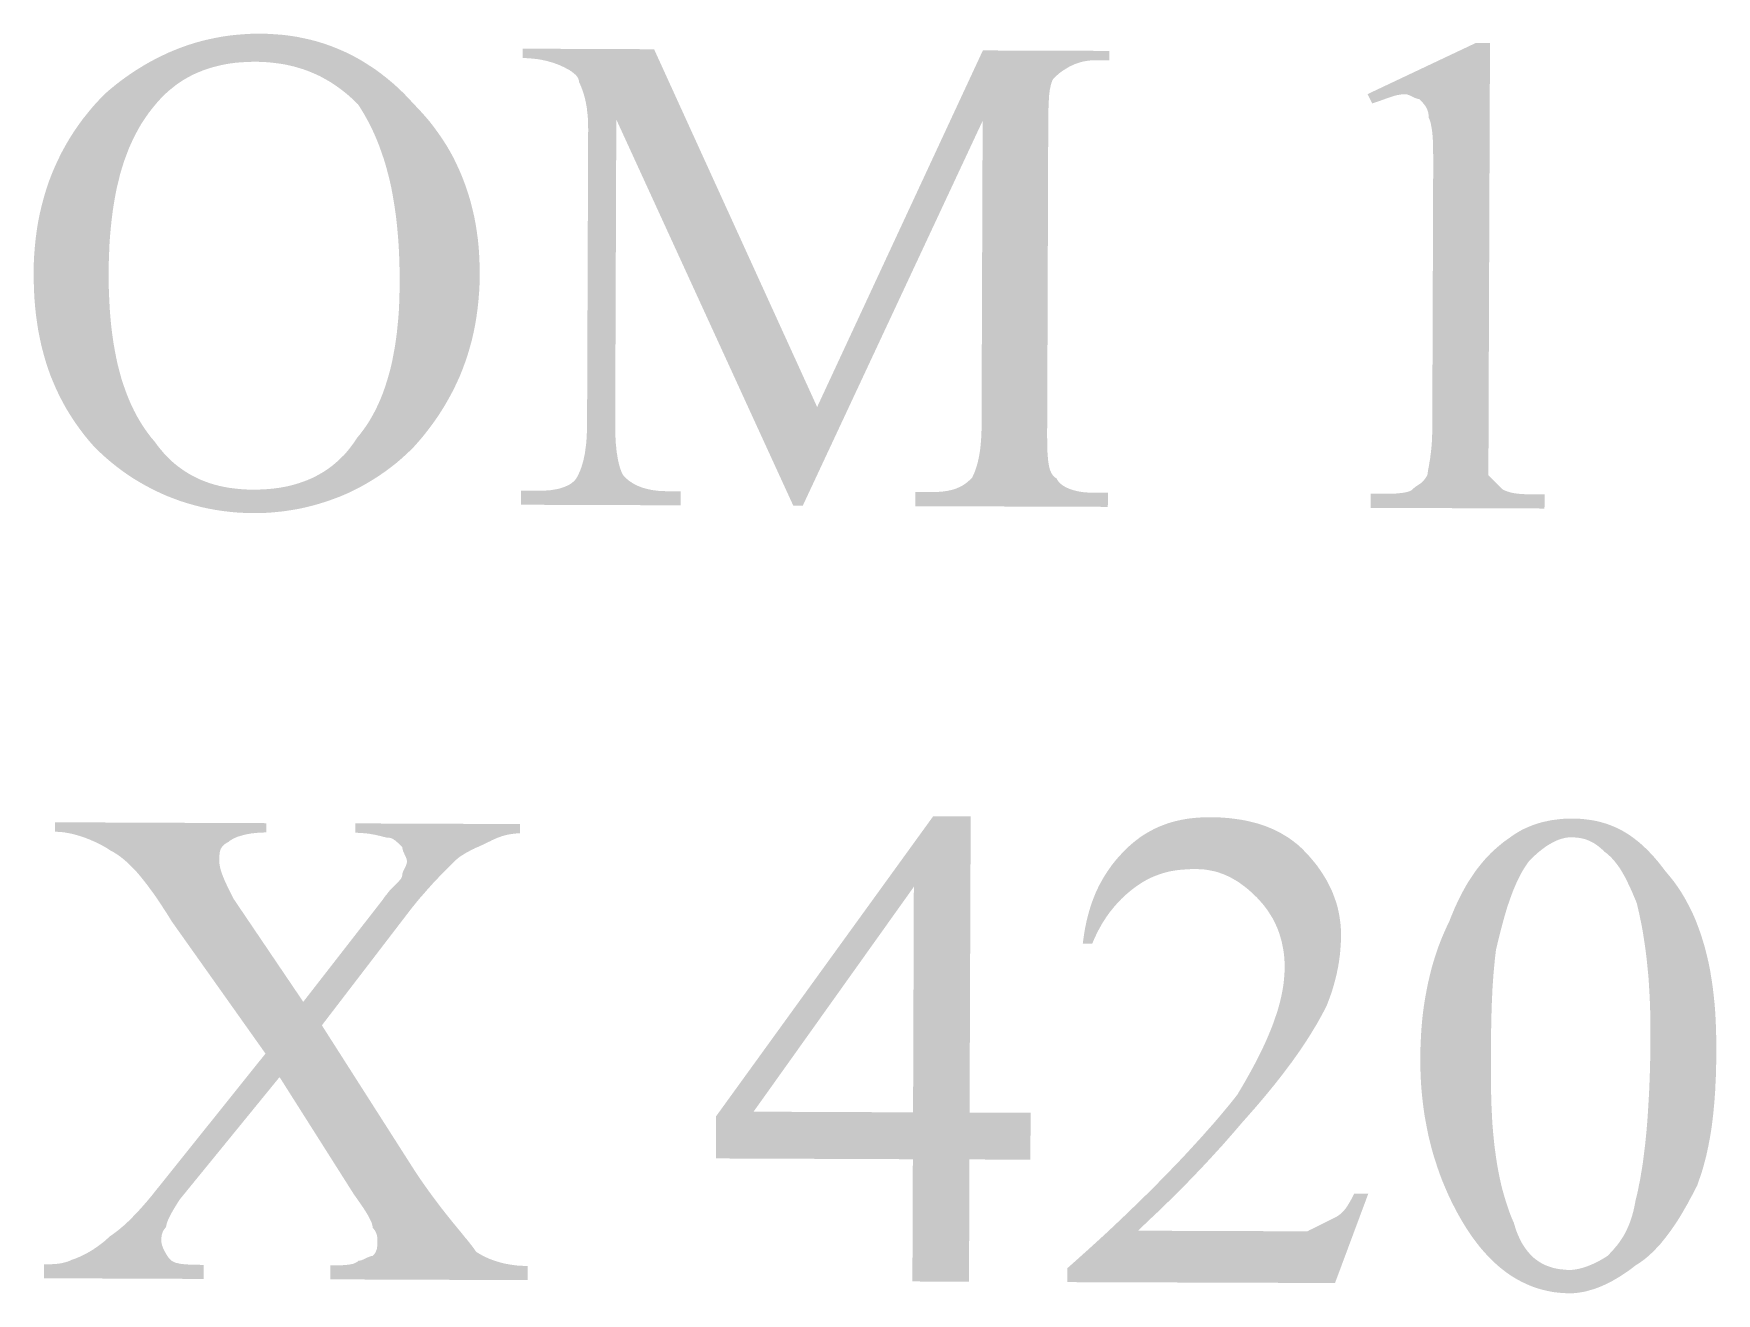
# Model space of a CAD drawing. Header units: millimetres. Extents: x -125 to 146, y -26 to 163.
# Drawn here: x -59.09 to -43.9, y 95.89 to 107.25 of the extents above; entities that cross this region are included whole.
import ezdxf

# ---------------------------------------------------------------- set-up
doc = ezdxf.new("R2010")
doc.units = ezdxf.units.MM
doc.header["$MEASUREMENT"] = 0
doc.layers.get('0').update_dxf_attribs({"color": 255, "linetype": 'CONTINUOUS'})

msp = doc.modelspace()

# ---------------------------------------------------------------- hatches: boundary and pattern name
at = {"true_color": 0x000007}
h = msp.add_hatch(color=7, dxfattribs=at)
h.paths.add_polyline_path([(-57.052, 107.251), (-56.984, 107.25), (-56.916, 107.246), (-56.85, 107.241), (-56.784, 107.233), (-56.719, 107.223), (-56.656, 107.21), (-56.593, 107.196), (-56.53, 107.179), (-56.469, 107.16), (-56.409, 107.139), (-56.349, 107.115), (-56.291, 107.09), (-56.233, 107.062), (-56.176, 107.032), (-56.121, 107), (-56.066, 106.965), (-56.011, 106.929), (-55.958, 106.89), (-55.906, 106.849), (-55.854, 106.806), (-55.804, 106.761), (-55.754, 106.713), (-55.706, 106.663), (-55.658, 106.611), (-55.611, 106.562), (-55.566, 106.512), (-55.522, 106.461), (-55.481, 106.408), (-55.442, 106.354), (-55.404, 106.299), (-55.368, 106.243), (-55.334, 106.185), (-55.302, 106.126), (-55.273, 106.065), (-55.245, 106.004), (-55.219, 105.94), (-55.195, 105.876), (-55.173, 105.811), (-55.153, 105.744), (-55.135, 105.675), (-55.119, 105.606), (-55.105, 105.535), (-55.094, 105.463), (-55.084, 105.389), (-55.077, 105.315), (-55.072, 105.238), (-55.069, 105.161), (-55.068, 105.082), (-55.069, 105.003), (-55.073, 104.926), (-55.079, 104.849), (-55.087, 104.774), (-55.097, 104.7), (-55.109, 104.628), (-55.123, 104.557), (-55.139, 104.487), (-55.158, 104.418), (-55.178, 104.35), (-55.201, 104.283), (-55.225, 104.218), (-55.251, 104.154), (-55.28, 104.091), (-55.31, 104.029), (-55.343, 103.968), (-55.377, 103.908), (-55.413, 103.849), (-55.451, 103.791), (-55.491, 103.734), (-55.533, 103.678), (-55.576, 103.623), (-55.622, 103.569), (-55.669, 103.516), (-55.718, 103.469), (-55.767, 103.424), (-55.818, 103.38), (-55.87, 103.339), (-55.924, 103.299), (-55.978, 103.262), (-56.034, 103.226), (-56.091, 103.192), (-56.148, 103.16), (-56.207, 103.13), (-56.266, 103.102), (-56.327, 103.076), (-56.388, 103.053), (-56.45, 103.031), (-56.514, 103.011), (-56.577, 102.993), (-56.642, 102.977), (-56.707, 102.963), (-56.773, 102.952), (-56.839, 102.942), (-56.906, 102.935), (-56.974, 102.929), (-57.042, 102.926), (-57.111, 102.926), (-57.18, 102.927), (-57.248, 102.93), (-57.316, 102.936), (-57.383, 102.944), (-57.45, 102.954), (-57.516, 102.966), (-57.581, 102.98), (-57.645, 102.997), (-57.709, 103.015), (-57.772, 103.035), (-57.834, 103.058), (-57.896, 103.082), (-57.956, 103.109), (-58.015, 103.137), (-58.074, 103.168), (-58.131, 103.2), (-58.188, 103.234), (-58.243, 103.27), (-58.297, 103.308), (-58.35, 103.348), (-58.402, 103.39), (-58.453, 103.434), (-58.502, 103.479), (-58.55, 103.526), (-58.597, 103.58), (-58.641, 103.634), (-58.683, 103.69), (-58.723, 103.746), (-58.76, 103.803), (-58.796, 103.861), (-58.829, 103.92), (-58.861, 103.981), (-58.89, 104.042), (-58.917, 104.104), (-58.943, 104.167), (-58.966, 104.232), (-58.987, 104.297), (-59.006, 104.364), (-59.024, 104.432), (-59.039, 104.501), (-59.053, 104.571), (-59.064, 104.642), (-59.074, 104.715), (-59.082, 104.789), (-59.088, 104.864), (-59.092, 104.94), (-59.094, 105.018), (-59.095, 105.097), (-59.094, 105.176), (-59.09, 105.254), (-59.084, 105.331), (-59.076, 105.407), (-59.066, 105.483), (-59.054, 105.557), (-59.039, 105.63), (-59.022, 105.702), (-59.003, 105.773), (-58.982, 105.844), (-58.959, 105.913), (-58.933, 105.981), (-58.905, 106.048), (-58.875, 106.113), (-58.843, 106.178), (-58.808, 106.242), (-58.772, 106.304), (-58.733, 106.365), (-58.692, 106.425), (-58.649, 106.484), (-58.603, 106.541), (-58.556, 106.598), (-58.506, 106.652), (-58.454, 106.706), (-58.406, 106.748), (-58.357, 106.788), (-58.307, 106.827), (-58.256, 106.864), (-58.204, 106.9), (-58.151, 106.934), (-58.097, 106.967), (-58.043, 106.998), (-57.988, 107.027), (-57.931, 107.055), (-57.874, 107.082), (-57.816, 107.106), (-57.757, 107.129), (-57.697, 107.15), (-57.637, 107.169), (-57.575, 107.186), (-57.513, 107.201), (-57.45, 107.214), (-57.386, 107.226), (-57.321, 107.235), (-57.255, 107.242), (-57.188, 107.247), (-57.121, 107.251)])
h.paths.add_polyline_path([(-57.096, 106.998), (-57.143, 106.997), (-57.189, 106.995), (-57.235, 106.992), (-57.279, 106.988), (-57.323, 106.982), (-57.366, 106.975), (-57.408, 106.966), (-57.449, 106.956), (-57.49, 106.945), (-57.529, 106.933), (-57.568, 106.919), (-57.605, 106.904), (-57.642, 106.888), (-57.678, 106.87), (-57.713, 106.851), (-57.747, 106.831), (-57.781, 106.809), (-57.813, 106.786), (-57.844, 106.761), (-57.875, 106.736), (-57.905, 106.709), (-57.934, 106.68), (-57.962, 106.651), (-57.989, 106.62), (-58.025, 106.576), (-58.06, 106.531), (-58.092, 106.484), (-58.124, 106.436), (-58.153, 106.385), (-58.181, 106.333), (-58.207, 106.279), (-58.232, 106.224), (-58.254, 106.166), (-58.276, 106.107), (-58.296, 106.046), (-58.314, 105.984), (-58.33, 105.919), (-58.346, 105.853), (-58.359, 105.785), (-58.371, 105.716), (-58.382, 105.644), (-58.391, 105.571), (-58.399, 105.496), (-58.406, 105.419), (-58.411, 105.341), (-58.414, 105.261), (-58.417, 105.179), (-58.418, 105.095), (-58.417, 105.011), (-58.416, 104.928), (-58.412, 104.848), (-58.408, 104.769), (-58.402, 104.692), (-58.395, 104.617), (-58.386, 104.543), (-58.376, 104.472), (-58.364, 104.402), (-58.351, 104.334), (-58.337, 104.268), (-58.32, 104.203), (-58.303, 104.14), (-58.283, 104.079), (-58.262, 104.02), (-58.24, 103.963), (-58.216, 103.907), (-58.19, 103.853), (-58.163, 103.801), (-58.133, 103.75), (-58.103, 103.702), (-58.07, 103.655), (-58.036, 103.61), (-58, 103.567), (-57.973, 103.53), (-57.945, 103.496), (-57.917, 103.463), (-57.887, 103.432), (-57.857, 103.402), (-57.826, 103.374), (-57.793, 103.348), (-57.76, 103.324), (-57.726, 103.301), (-57.691, 103.279), (-57.655, 103.259), (-57.619, 103.241), (-57.581, 103.224), (-57.543, 103.209), (-57.503, 103.195), (-57.463, 103.183), (-57.422, 103.172), (-57.38, 103.163), (-57.337, 103.155), (-57.293, 103.149), (-57.249, 103.144), (-57.203, 103.14), (-57.157, 103.138), (-57.11, 103.137), (-57.062, 103.138), (-57.016, 103.14), (-56.969, 103.143), (-56.923, 103.148), (-56.878, 103.154), (-56.833, 103.162), (-56.789, 103.171), (-56.746, 103.182), (-56.703, 103.195), (-56.662, 103.209), (-56.62, 103.225), (-56.58, 103.242), (-56.541, 103.262), (-56.503, 103.283), (-56.465, 103.306), (-56.429, 103.331), (-56.393, 103.358), (-56.359, 103.387), (-56.326, 103.418), (-56.293, 103.45), (-56.262, 103.485), (-56.233, 103.522), (-56.204, 103.561), (-56.177, 103.602), (-56.146, 103.64), (-56.116, 103.68), (-56.087, 103.721), (-56.06, 103.764), (-56.034, 103.809), (-56.009, 103.856), (-55.986, 103.904), (-55.964, 103.954), (-55.943, 104.006), (-55.924, 104.06), (-55.906, 104.116), (-55.889, 104.173), (-55.873, 104.232), (-55.859, 104.293), (-55.847, 104.356), (-55.835, 104.42), (-55.825, 104.486), (-55.816, 104.554), (-55.809, 104.624), (-55.802, 104.696), (-55.797, 104.769), (-55.794, 104.845), (-55.792, 104.922), (-55.791, 105), (-55.791, 105.089), (-55.793, 105.176), (-55.796, 105.261), (-55.8, 105.343), (-55.806, 105.423), (-55.813, 105.502), (-55.821, 105.578), (-55.831, 105.653), (-55.842, 105.725), (-55.854, 105.796), (-55.867, 105.865), (-55.882, 105.932), (-55.899, 105.998), (-55.916, 106.062), (-55.935, 106.124), (-55.956, 106.184), (-55.977, 106.243), (-56, 106.3), (-56.024, 106.356), (-56.05, 106.41), (-56.077, 106.463), (-56.105, 106.514), (-56.135, 106.564), (-56.166, 106.613), (-56.198, 106.644), (-56.23, 106.674), (-56.263, 106.703), (-56.296, 106.73), (-56.33, 106.756), (-56.364, 106.78), (-56.399, 106.804), (-56.435, 106.826), (-56.471, 106.846), (-56.507, 106.866), (-56.545, 106.884), (-56.583, 106.9), (-56.621, 106.916), (-56.661, 106.93), (-56.701, 106.942), (-56.741, 106.954), (-56.783, 106.964), (-56.825, 106.973), (-56.868, 106.98), (-56.912, 106.986), (-56.957, 106.991), (-57.002, 106.995), (-57.048, 106.997)])
for points in [[(-52.237, 102.992), (-53.835, 106.477), (-53.845, 103.721), (-53.845, 103.689), (-53.845, 103.659), (-53.844, 103.629), (-53.842, 103.601), (-53.841, 103.573), (-53.839, 103.547), (-53.836, 103.521), (-53.834, 103.496), (-53.831, 103.473), (-53.827, 103.45), (-53.824, 103.429), (-53.82, 103.408), (-53.816, 103.389), (-53.812, 103.371), (-53.807, 103.354), (-53.803, 103.338), (-53.798, 103.323), (-53.793, 103.31), (-53.788, 103.297), (-53.783, 103.286), (-53.778, 103.276), (-53.773, 103.268), (-53.768, 103.26), (-53.762, 103.255), (-53.752, 103.244), (-53.74, 103.234), (-53.729, 103.225), (-53.717, 103.215), (-53.704, 103.207), (-53.691, 103.198), (-53.678, 103.19), (-53.664, 103.183), (-53.65, 103.176), (-53.635, 103.169), (-53.62, 103.163), (-53.604, 103.157), (-53.588, 103.152), (-53.571, 103.147), (-53.554, 103.143), (-53.537, 103.139), (-53.519, 103.135), (-53.501, 103.132), (-53.482, 103.13), (-53.463, 103.127), (-53.443, 103.126), (-53.423, 103.125), (-53.403, 103.124), (-53.382, 103.123), (-53.255, 103.123), (-53.255, 102.996), (-54.695, 103.001), (-54.694, 103.128), (-54.525, 103.128), (-54.504, 103.128), (-54.483, 103.128), (-54.463, 103.13), (-54.444, 103.131), (-54.425, 103.133), (-54.406, 103.136), (-54.389, 103.139), (-54.371, 103.142), (-54.354, 103.146), (-54.338, 103.15), (-54.323, 103.155), (-54.308, 103.16), (-54.294, 103.166), (-54.28, 103.172), (-54.267, 103.178), (-54.255, 103.185), (-54.244, 103.192), (-54.233, 103.2), (-54.223, 103.209), (-54.214, 103.217), (-54.206, 103.226), (-54.198, 103.236), (-54.192, 103.246), (-54.186, 103.256), (-54.18, 103.267), (-54.175, 103.278), (-54.17, 103.29), (-54.165, 103.302), (-54.159, 103.315), (-54.154, 103.329), (-54.149, 103.343), (-54.145, 103.358), (-54.14, 103.373), (-54.135, 103.39), (-54.131, 103.407), (-54.127, 103.425), (-54.123, 103.444), (-54.119, 103.464), (-54.116, 103.485), (-54.113, 103.507), (-54.11, 103.53), (-54.107, 103.553), (-54.105, 103.578), (-54.103, 103.605), (-54.102, 103.632), (-54.1, 103.661), (-54.1, 103.69), (-54.099, 103.721), (-54.089, 106.394), (-54.09, 106.42), (-54.09, 106.445), (-54.091, 106.469), (-54.092, 106.493), (-54.094, 106.515), (-54.096, 106.537), (-54.099, 106.558), (-54.101, 106.579), (-54.104, 106.598), (-54.108, 106.617), (-54.111, 106.636), (-54.115, 106.653), (-54.119, 106.67), (-54.123, 106.686), (-54.128, 106.702), (-54.132, 106.717), (-54.137, 106.731), (-54.142, 106.745), (-54.147, 106.758), (-54.152, 106.771), (-54.157, 106.783), (-54.162, 106.795), (-54.167, 106.807), (-54.173, 106.817), (-54.173, 106.823), (-54.173, 106.828), (-54.174, 106.833), (-54.176, 106.839), (-54.178, 106.844), (-54.18, 106.849), (-54.183, 106.854), (-54.187, 106.86), (-54.19, 106.865), (-54.194, 106.87), (-54.199, 106.876), (-54.204, 106.881), (-54.21, 106.886), (-54.216, 106.892), (-54.222, 106.897), (-54.229, 106.902), (-54.236, 106.908), (-54.244, 106.913), (-54.252, 106.918), (-54.26, 106.924), (-54.269, 106.929), (-54.279, 106.934), (-54.289, 106.939), (-54.299, 106.945), (-54.31, 106.95), (-54.321, 106.955), (-54.333, 106.961), (-54.345, 106.966), (-54.357, 106.971), (-54.37, 106.976), (-54.384, 106.981), (-54.398, 106.986), (-54.412, 106.991), (-54.427, 106.995), (-54.442, 106.999), (-54.458, 107.004), (-54.474, 107.008), (-54.49, 107.011), (-54.507, 107.015), (-54.525, 107.018), (-54.542, 107.021), (-54.561, 107.023), (-54.579, 107.025), (-54.599, 107.027), (-54.618, 107.029), (-54.638, 107.03), (-54.659, 107.031), (-54.68, 107.031), (-54.679, 107.116), (-53.494, 107.111), (-52.022, 103.883), (-50.526, 107.1), (-49.383, 107.096), (-49.383, 107.011), (-49.51, 107.012), (-49.531, 107.011), (-49.551, 107.01), (-49.571, 107.008), (-49.591, 107.005), (-49.61, 107.002), (-49.629, 106.998), (-49.647, 106.993), (-49.665, 106.987), (-49.683, 106.981), (-49.7, 106.975), (-49.716, 106.967), (-49.732, 106.96), (-49.748, 106.952), (-49.763, 106.943), (-49.778, 106.934), (-49.792, 106.925), (-49.806, 106.916), (-49.82, 106.906), (-49.833, 106.896), (-49.845, 106.886), (-49.858, 106.875), (-49.869, 106.865), (-49.881, 106.854), (-49.891, 106.844), (-49.897, 106.833), (-49.901, 106.822), (-49.906, 106.81), (-49.909, 106.798), (-49.913, 106.785), (-49.916, 106.771), (-49.919, 106.757), (-49.922, 106.742), (-49.924, 106.726), (-49.926, 106.71), (-49.928, 106.693), (-49.929, 106.675), (-49.93, 106.656), (-49.932, 106.636), (-49.932, 106.615), (-49.933, 106.593), (-49.934, 106.57), (-49.934, 106.546), (-49.935, 106.521), (-49.935, 106.495), (-49.935, 106.468), (-49.935, 106.439), (-49.935, 106.409), (-49.936, 106.378), (-49.945, 103.706), (-49.946, 103.675), (-49.946, 103.644), (-49.946, 103.615), (-49.945, 103.586), (-49.945, 103.559), (-49.945, 103.532), (-49.944, 103.506), (-49.943, 103.482), (-49.942, 103.458), (-49.94, 103.436), (-49.938, 103.414), (-49.936, 103.394), (-49.933, 103.375), (-49.93, 103.356), (-49.926, 103.339), (-49.922, 103.323), (-49.917, 103.309), (-49.911, 103.295), (-49.905, 103.283), (-49.898, 103.272), (-49.89, 103.262), (-49.882, 103.253), (-49.873, 103.246), (-49.862, 103.24), (-49.857, 103.23), (-49.85, 103.22), (-49.843, 103.21), (-49.835, 103.201), (-49.826, 103.192), (-49.816, 103.184), (-49.805, 103.176), (-49.794, 103.169), (-49.782, 103.162), (-49.769, 103.155), (-49.755, 103.149), (-49.741, 103.143), (-49.726, 103.138), (-49.711, 103.133), (-49.695, 103.129), (-49.678, 103.125), (-49.661, 103.121), (-49.643, 103.118), (-49.624, 103.115), (-49.605, 103.113), (-49.586, 103.112), (-49.566, 103.11), (-49.545, 103.11), (-49.524, 103.109), (-49.397, 103.109), (-49.398, 102.982), (-51.136, 102.988), (-51.136, 103.115), (-51.009, 103.115), (-50.982, 103.115), (-50.958, 103.115), (-50.934, 103.117), (-50.912, 103.118), (-50.89, 103.12), (-50.87, 103.123), (-50.851, 103.125), (-50.833, 103.129), (-50.815, 103.133), (-50.799, 103.137), (-50.783, 103.142), (-50.768, 103.147), (-50.754, 103.153), (-50.74, 103.159), (-50.727, 103.165), (-50.714, 103.172), (-50.702, 103.179), (-50.69, 103.187), (-50.679, 103.195), (-50.668, 103.204), (-50.657, 103.213), (-50.646, 103.223), (-50.635, 103.233), (-50.624, 103.243), (-50.619, 103.254), (-50.614, 103.265), (-50.609, 103.277), (-50.603, 103.289), (-50.598, 103.302), (-50.593, 103.316), (-50.588, 103.33), (-50.583, 103.345), (-50.579, 103.36), (-50.574, 103.377), (-50.57, 103.394), (-50.566, 103.412), (-50.562, 103.431), (-50.558, 103.451), (-50.555, 103.472), (-50.551, 103.494), (-50.549, 103.516), (-50.546, 103.54), (-50.544, 103.565), (-50.542, 103.591), (-50.54, 103.619), (-50.539, 103.647), (-50.538, 103.677), (-50.538, 103.708), (-50.528, 106.465), (-52.152, 102.992)], [(-47.053, 106.706), (-46.075, 107.168), (-45.948, 107.168), (-45.961, 103.691), (-45.961, 103.665), (-45.961, 103.639), (-45.961, 103.614), (-45.961, 103.589), (-45.961, 103.565), (-45.961, 103.542), (-45.961, 103.519), (-45.962, 103.497), (-45.962, 103.476), (-45.962, 103.455), (-45.962, 103.435), (-45.962, 103.416), (-45.962, 103.398), (-45.962, 103.381), (-45.962, 103.365), (-45.962, 103.35), (-45.962, 103.335), (-45.962, 103.322), (-45.962, 103.31), (-45.962, 103.299), (-45.962, 103.29), (-45.962, 103.281), (-45.962, 103.274), (-45.962, 103.268), (-45.957, 103.263), (-45.952, 103.257), (-45.947, 103.252), (-45.941, 103.247), (-45.936, 103.241), (-45.931, 103.236), (-45.925, 103.231), (-45.92, 103.226), (-45.915, 103.22), (-45.91, 103.215), (-45.904, 103.21), (-45.899, 103.204), (-45.894, 103.199), (-45.889, 103.194), (-45.883, 103.188), (-45.878, 103.183), (-45.873, 103.178), (-45.867, 103.172), (-45.862, 103.167), (-45.857, 103.162), (-45.852, 103.156), (-45.846, 103.151), (-45.841, 103.146), (-45.836, 103.141), (-45.825, 103.135), (-45.815, 103.13), (-45.804, 103.126), (-45.793, 103.121), (-45.782, 103.118), (-45.77, 103.114), (-45.759, 103.111), (-45.747, 103.109), (-45.734, 103.106), (-45.721, 103.104), (-45.707, 103.102), (-45.693, 103.101), (-45.678, 103.099), (-45.663, 103.098), (-45.646, 103.097), (-45.629, 103.096), (-45.611, 103.096), (-45.592, 103.095), (-45.572, 103.095), (-45.551, 103.095), (-45.529, 103.095), (-45.505, 103.094), (-45.481, 103.094), (-45.455, 103.094), (-45.456, 102.967), (-47.024, 102.973), (-47.024, 103.1), (-46.998, 103.1), (-46.973, 103.1), (-46.949, 103.1), (-46.925, 103.1), (-46.903, 103.1), (-46.881, 103.1), (-46.86, 103.1), (-46.841, 103.101), (-46.822, 103.102), (-46.804, 103.102), (-46.786, 103.103), (-46.77, 103.105), (-46.755, 103.106), (-46.74, 103.108), (-46.726, 103.11), (-46.714, 103.112), (-46.702, 103.115), (-46.691, 103.118), (-46.68, 103.121), (-46.671, 103.125), (-46.663, 103.129), (-46.655, 103.133), (-46.649, 103.138), (-46.643, 103.144), (-46.638, 103.149), (-46.632, 103.153), (-46.627, 103.158), (-46.622, 103.162), (-46.616, 103.166), (-46.611, 103.169), (-46.606, 103.173), (-46.6, 103.176), (-46.595, 103.18), (-46.59, 103.183), (-46.584, 103.187), (-46.579, 103.191), (-46.573, 103.195), (-46.568, 103.199), (-46.563, 103.204), (-46.557, 103.209), (-46.552, 103.215), (-46.546, 103.221), (-46.541, 103.227), (-46.535, 103.234), (-46.53, 103.242), (-46.524, 103.251), (-46.518, 103.26), (-46.513, 103.27), (-46.512, 103.276), (-46.512, 103.282), (-46.511, 103.29), (-46.509, 103.298), (-46.508, 103.308), (-46.506, 103.318), (-46.504, 103.33), (-46.501, 103.342), (-46.499, 103.356), (-46.496, 103.37), (-46.494, 103.386), (-46.491, 103.402), (-46.488, 103.42), (-46.486, 103.439), (-46.483, 103.459), (-46.481, 103.48), (-46.478, 103.502), (-46.476, 103.526), (-46.474, 103.551), (-46.472, 103.577), (-46.471, 103.604), (-46.47, 103.632), (-46.469, 103.662), (-46.469, 103.693), (-46.461, 105.94), (-46.46, 105.976), (-46.46, 106.011), (-46.46, 106.045), (-46.46, 106.077), (-46.46, 106.109), (-46.46, 106.139), (-46.461, 106.168), (-46.461, 106.196), (-46.462, 106.222), (-46.462, 106.248), (-46.463, 106.272), (-46.464, 106.295), (-46.466, 106.318), (-46.467, 106.339), (-46.469, 106.358), (-46.471, 106.377), (-46.474, 106.395), (-46.477, 106.412), (-46.48, 106.428), (-46.483, 106.443), (-46.487, 106.457), (-46.491, 106.47), (-46.496, 106.482), (-46.501, 106.493), (-46.501, 106.503), (-46.502, 106.513), (-46.503, 106.523), (-46.504, 106.532), (-46.506, 106.54), (-46.508, 106.549), (-46.511, 106.557), (-46.514, 106.565), (-46.517, 106.572), (-46.52, 106.58), (-46.524, 106.587), (-46.528, 106.593), (-46.532, 106.6), (-46.537, 106.606), (-46.541, 106.612), (-46.546, 106.618), (-46.551, 106.624), (-46.556, 106.63), (-46.561, 106.635), (-46.566, 106.641), (-46.572, 106.646), (-46.577, 106.652), (-46.582, 106.657), (-46.587, 106.662), (-46.593, 106.663), (-46.598, 106.663), (-46.603, 106.664), (-46.609, 106.666), (-46.614, 106.667), (-46.619, 106.669), (-46.625, 106.671), (-46.63, 106.673), (-46.635, 106.676), (-46.64, 106.678), (-46.646, 106.681), (-46.651, 106.684), (-46.656, 106.686), (-46.661, 106.689), (-46.667, 106.692), (-46.672, 106.694), (-46.677, 106.696), (-46.683, 106.698), (-46.688, 106.7), (-46.693, 106.702), (-46.698, 106.703), (-46.704, 106.704), (-46.709, 106.705), (-46.714, 106.705), (-46.725, 106.705), (-46.736, 106.704), (-46.746, 106.703), (-46.757, 106.702), (-46.768, 106.7), (-46.779, 106.698), (-46.79, 106.696), (-46.801, 106.693), (-46.812, 106.69), (-46.823, 106.687), (-46.835, 106.683), (-46.847, 106.679), (-46.859, 106.675), (-46.871, 106.671), (-46.884, 106.666), (-46.896, 106.662), (-46.909, 106.657), (-46.923, 106.652), (-46.937, 106.647), (-46.951, 106.642), (-46.965, 106.637), (-46.98, 106.632), (-46.995, 106.627), (-47.011, 106.622)], [(-56.493, 98.304), (-55.651, 96.986), (-55.619, 96.938), (-55.588, 96.893), (-55.557, 96.849), (-55.527, 96.807), (-55.498, 96.767), (-55.469, 96.728), (-55.441, 96.691), (-55.414, 96.655), (-55.387, 96.621), (-55.361, 96.588), (-55.336, 96.557), (-55.312, 96.527), (-55.288, 96.498), (-55.266, 96.471), (-55.244, 96.445), (-55.224, 96.42), (-55.205, 96.396), (-55.186, 96.374), (-55.169, 96.353), (-55.153, 96.332), (-55.138, 96.313), (-55.124, 96.295), (-55.112, 96.278), (-55.101, 96.261), (-55.085, 96.251), (-55.068, 96.241), (-55.051, 96.231), (-55.034, 96.222), (-55.016, 96.213), (-54.998, 96.205), (-54.98, 96.197), (-54.961, 96.19), (-54.942, 96.183), (-54.923, 96.177), (-54.904, 96.171), (-54.884, 96.165), (-54.864, 96.16), (-54.844, 96.155), (-54.824, 96.151), (-54.803, 96.147), (-54.782, 96.144), (-54.762, 96.141), (-54.741, 96.138), (-54.72, 96.136), (-54.699, 96.135), (-54.678, 96.134), (-54.657, 96.133), (-54.635, 96.132), (-54.636, 96.005), (-56.417, 96.012), (-56.416, 96.139), (-56.4, 96.139), (-56.385, 96.139), (-56.37, 96.139), (-56.356, 96.139), (-56.342, 96.139), (-56.329, 96.139), (-56.316, 96.14), (-56.303, 96.14), (-56.291, 96.141), (-56.279, 96.142), (-56.268, 96.143), (-56.257, 96.144), (-56.247, 96.145), (-56.237, 96.147), (-56.228, 96.149), (-56.218, 96.151), (-56.21, 96.153), (-56.202, 96.156), (-56.194, 96.159), (-56.187, 96.163), (-56.18, 96.167), (-56.173, 96.171), (-56.167, 96.175), (-56.162, 96.18), (-56.157, 96.181), (-56.151, 96.181), (-56.146, 96.182), (-56.141, 96.184), (-56.135, 96.185), (-56.13, 96.187), (-56.125, 96.189), (-56.12, 96.191), (-56.114, 96.194), (-56.109, 96.196), (-56.104, 96.199), (-56.098, 96.201), (-56.093, 96.204), (-56.088, 96.207), (-56.082, 96.209), (-56.077, 96.211), (-56.072, 96.214), (-56.067, 96.216), (-56.061, 96.218), (-56.056, 96.219), (-56.051, 96.221), (-56.045, 96.222), (-56.04, 96.222), (-56.035, 96.222), (-56.03, 96.228), (-56.025, 96.233), (-56.021, 96.238), (-56.017, 96.243), (-56.013, 96.249), (-56.01, 96.254), (-56.007, 96.259), (-56.005, 96.265), (-56.003, 96.27), (-56.001, 96.275), (-55.999, 96.28), (-55.997, 96.286), (-55.996, 96.291), (-55.995, 96.296), (-55.994, 96.302), (-55.994, 96.307), (-55.993, 96.312), (-55.993, 96.317), (-55.992, 96.323), (-55.992, 96.328), (-55.992, 96.333), (-55.992, 96.339), (-55.992, 96.344), (-55.992, 96.349), (-55.992, 96.354), (-55.992, 96.36), (-55.992, 96.365), (-55.992, 96.37), (-55.992, 96.376), (-55.992, 96.381), (-55.993, 96.386), (-55.993, 96.391), (-55.994, 96.397), (-55.995, 96.402), (-55.996, 96.407), (-55.997, 96.413), (-55.998, 96.418), (-56, 96.423), (-56.002, 96.429), (-56.004, 96.434), (-56.007, 96.439), (-56.009, 96.444), (-56.013, 96.45), (-56.016, 96.455), (-56.02, 96.46), (-56.024, 96.466), (-56.029, 96.471), (-56.034, 96.476), (-56.034, 96.482), (-56.035, 96.488), (-56.036, 96.494), (-56.037, 96.501), (-56.04, 96.509), (-56.042, 96.517), (-56.045, 96.525), (-56.049, 96.534), (-56.054, 96.544), (-56.059, 96.555), (-56.064, 96.566), (-56.07, 96.577), (-56.077, 96.59), (-56.085, 96.603), (-56.093, 96.617), (-56.102, 96.631), (-56.112, 96.646), (-56.122, 96.662), (-56.134, 96.679), (-56.146, 96.697), (-56.159, 96.715), (-56.172, 96.735), (-56.187, 96.755), (-56.202, 96.776), (-56.875, 97.837), (-57.771, 96.739), (-57.782, 96.723), (-57.792, 96.708), (-57.801, 96.693), (-57.81, 96.678), (-57.819, 96.664), (-57.827, 96.651), (-57.835, 96.638), (-57.842, 96.625), (-57.849, 96.613), (-57.855, 96.601), (-57.861, 96.59), (-57.867, 96.579), (-57.872, 96.568), (-57.877, 96.558), (-57.881, 96.549), (-57.885, 96.54), (-57.888, 96.531), (-57.891, 96.523), (-57.893, 96.515), (-57.895, 96.508), (-57.897, 96.501), (-57.898, 96.495), (-57.899, 96.489), (-57.899, 96.483), (-57.904, 96.478), (-57.909, 96.473), (-57.913, 96.467), (-57.917, 96.462), (-57.921, 96.457), (-57.924, 96.452), (-57.927, 96.446), (-57.929, 96.441), (-57.931, 96.436), (-57.933, 96.43), (-57.935, 96.425), (-57.936, 96.42), (-57.938, 96.415), (-57.939, 96.409), (-57.94, 96.404), (-57.94, 96.399), (-57.941, 96.393), (-57.941, 96.388), (-57.941, 96.383), (-57.942, 96.378), (-57.942, 96.372), (-57.942, 96.367), (-57.942, 96.362), (-57.942, 96.356), (-57.942, 96.351), (-57.941, 96.345), (-57.94, 96.339), (-57.939, 96.332), (-57.937, 96.325), (-57.935, 96.318), (-57.932, 96.311), (-57.93, 96.303), (-57.927, 96.295), (-57.923, 96.287), (-57.92, 96.28), (-57.916, 96.272), (-57.912, 96.264), (-57.907, 96.256), (-57.903, 96.248), (-57.898, 96.24), (-57.894, 96.233), (-57.889, 96.225), (-57.884, 96.218), (-57.879, 96.211), (-57.874, 96.204), (-57.868, 96.198), (-57.863, 96.192), (-57.858, 96.187), (-57.852, 96.182), (-57.846, 96.177), (-57.838, 96.173), (-57.83, 96.169), (-57.821, 96.165), (-57.812, 96.162), (-57.801, 96.159), (-57.79, 96.157), (-57.779, 96.154), (-57.767, 96.152), (-57.754, 96.151), (-57.741, 96.149), (-57.728, 96.148), (-57.714, 96.147), (-57.699, 96.146), (-57.685, 96.145), (-57.67, 96.145), (-57.655, 96.144), (-57.639, 96.144), (-57.623, 96.144), (-57.607, 96.144), (-57.591, 96.143), (-57.575, 96.143), (-57.559, 96.143), (-57.56, 96.016), (-59.001, 96.022), (-59.001, 96.149), (-58.99, 96.149), (-58.98, 96.149), (-58.969, 96.149), (-58.959, 96.149), (-58.948, 96.149), (-58.938, 96.149), (-58.927, 96.149), (-58.916, 96.15), (-58.906, 96.15), (-58.895, 96.151), (-58.885, 96.152), (-58.874, 96.153), (-58.863, 96.155), (-58.853, 96.156), (-58.842, 96.158), (-58.832, 96.161), (-58.821, 96.163), (-58.81, 96.166), (-58.8, 96.169), (-58.789, 96.172), (-58.779, 96.176), (-58.768, 96.18), (-58.757, 96.185), (-58.747, 96.19), (-58.731, 96.195), (-58.715, 96.201), (-58.699, 96.208), (-58.683, 96.214), (-58.668, 96.221), (-58.652, 96.229), (-58.637, 96.236), (-58.621, 96.244), (-58.606, 96.253), (-58.591, 96.261), (-58.576, 96.27), (-58.561, 96.279), (-58.547, 96.289), (-58.533, 96.298), (-58.519, 96.308), (-58.505, 96.318), (-58.492, 96.328), (-58.478, 96.338), (-58.466, 96.348), (-58.453, 96.358), (-58.441, 96.369), (-58.43, 96.379), (-58.418, 96.39), (-58.407, 96.4), (-58.391, 96.411), (-58.376, 96.422), (-58.36, 96.434), (-58.344, 96.446), (-58.327, 96.459), (-58.311, 96.472), (-58.295, 96.486), (-58.278, 96.5), (-58.262, 96.515), (-58.245, 96.531), (-58.228, 96.547), (-58.211, 96.564), (-58.194, 96.582), (-58.176, 96.6), (-58.158, 96.619), (-58.14, 96.639), (-58.122, 96.659), (-58.103, 96.68), (-58.084, 96.702), (-58.064, 96.725), (-58.044, 96.749), (-58.024, 96.773), (-58.004, 96.799), (-57.983, 96.825), (-57.002, 98.049), (-57.847, 99.24), (-57.873, 99.282), (-57.898, 99.322), (-57.924, 99.361), (-57.948, 99.399), (-57.973, 99.436), (-57.997, 99.471), (-58.021, 99.505), (-58.045, 99.537), (-58.068, 99.568), (-58.091, 99.598), (-58.114, 99.627), (-58.136, 99.654), (-58.158, 99.68), (-58.18, 99.704), (-58.202, 99.727), (-58.224, 99.749), (-58.246, 99.77), (-58.267, 99.789), (-58.289, 99.807), (-58.31, 99.824), (-58.331, 99.839), (-58.352, 99.853), (-58.373, 99.866), (-58.395, 99.877), (-58.411, 99.888), (-58.428, 99.899), (-58.446, 99.91), (-58.464, 99.92), (-58.484, 99.931), (-58.503, 99.941), (-58.524, 99.951), (-58.545, 99.961), (-58.566, 99.97), (-58.588, 99.98), (-58.61, 99.988), (-58.632, 99.997), (-58.655, 100.005), (-58.678, 100.012), (-58.7, 100.019), (-58.723, 100.025), (-58.746, 100.031), (-58.769, 100.036), (-58.792, 100.04), (-58.814, 100.044), (-58.837, 100.047), (-58.859, 100.049), (-58.881, 100.05), (-58.902, 100.051), (-58.902, 100.136), (-56.994, 100.128), (-56.994, 100.044), (-57.015, 100.044), (-57.036, 100.043), (-57.056, 100.042), (-57.075, 100.041), (-57.094, 100.039), (-57.113, 100.037), (-57.131, 100.035), (-57.148, 100.032), (-57.165, 100.029), (-57.181, 100.026), (-57.196, 100.022), (-57.211, 100.018), (-57.226, 100.014), (-57.239, 100.01), (-57.252, 100.006), (-57.264, 100.001), (-57.276, 99.996), (-57.286, 99.991), (-57.296, 99.986), (-57.305, 99.981), (-57.313, 99.976), (-57.321, 99.971), (-57.328, 99.966), (-57.333, 99.96), (-57.343, 99.955), (-57.353, 99.95), (-57.361, 99.944), (-57.369, 99.939), (-57.376, 99.933), (-57.382, 99.928), (-57.388, 99.922), (-57.393, 99.916), (-57.397, 99.91), (-57.401, 99.904), (-57.405, 99.897), (-57.408, 99.891), (-57.41, 99.884), (-57.412, 99.877), (-57.414, 99.869), (-57.415, 99.862), (-57.416, 99.854), (-57.417, 99.845), (-57.418, 99.837), (-57.418, 99.828), (-57.418, 99.819), (-57.418, 99.809), (-57.419, 99.799), (-57.419, 99.789), (-57.418, 99.778), (-57.418, 99.768), (-57.417, 99.757), (-57.415, 99.746), (-57.413, 99.735), (-57.411, 99.724), (-57.408, 99.713), (-57.405, 99.701), (-57.401, 99.689), (-57.397, 99.677), (-57.392, 99.664), (-57.387, 99.651), (-57.382, 99.638), (-57.376, 99.624), (-57.37, 99.609), (-57.363, 99.594), (-57.356, 99.579), (-57.348, 99.562), (-57.34, 99.545), (-57.331, 99.528), (-57.322, 99.509), (-57.313, 99.49), (-57.303, 99.47), (-57.293, 99.45), (-56.661, 98.516), (-55.938, 99.445), (-55.928, 99.46), (-55.917, 99.475), (-55.906, 99.488), (-55.896, 99.501), (-55.886, 99.514), (-55.876, 99.525), (-55.866, 99.536), (-55.856, 99.546), (-55.847, 99.556), (-55.838, 99.565), (-55.829, 99.574), (-55.821, 99.582), (-55.813, 99.589), (-55.806, 99.597), (-55.799, 99.604), (-55.793, 99.61), (-55.788, 99.617), (-55.783, 99.623), (-55.778, 99.628), (-55.775, 99.634), (-55.772, 99.64), (-55.77, 99.645), (-55.769, 99.65), (-55.768, 99.656), (-55.768, 99.661), (-55.767, 99.666), (-55.766, 99.672), (-55.765, 99.677), (-55.763, 99.682), (-55.761, 99.687), (-55.759, 99.693), (-55.757, 99.698), (-55.754, 99.703), (-55.752, 99.709), (-55.749, 99.714), (-55.747, 99.719), (-55.744, 99.724), (-55.741, 99.73), (-55.739, 99.735), (-55.736, 99.74), (-55.734, 99.745), (-55.732, 99.751), (-55.73, 99.756), (-55.728, 99.761), (-55.727, 99.767), (-55.726, 99.772), (-55.725, 99.777), (-55.725, 99.782), (-55.725, 99.788), (-55.726, 99.793), (-55.727, 99.798), (-55.728, 99.804), (-55.73, 99.809), (-55.732, 99.814), (-55.734, 99.82), (-55.736, 99.825), (-55.738, 99.83), (-55.741, 99.836), (-55.744, 99.841), (-55.746, 99.846), (-55.749, 99.852), (-55.751, 99.857), (-55.754, 99.863), (-55.756, 99.868), (-55.759, 99.874), (-55.761, 99.879), (-55.762, 99.884), (-55.764, 99.89), (-55.765, 99.896), (-55.766, 99.901), (-55.767, 99.907), (-55.767, 99.912), (-55.772, 99.918), (-55.778, 99.923), (-55.783, 99.928), (-55.788, 99.933), (-55.793, 99.938), (-55.799, 99.943), (-55.804, 99.948), (-55.809, 99.953), (-55.815, 99.958), (-55.82, 99.962), (-55.825, 99.967), (-55.83, 99.971), (-55.836, 99.975), (-55.841, 99.978), (-55.846, 99.982), (-55.851, 99.985), (-55.857, 99.988), (-55.862, 99.99), (-55.867, 99.992), (-55.873, 99.994), (-55.878, 99.995), (-55.883, 99.997), (-55.888, 99.997), (-55.894, 99.997), (-55.899, 99.998), (-55.905, 99.998), (-55.912, 99.999), (-55.919, 100.001), (-55.926, 100.002), (-55.934, 100.004), (-55.943, 100.006), (-55.952, 100.009), (-55.961, 100.011), (-55.972, 100.014), (-55.983, 100.016), (-55.994, 100.019), (-56.006, 100.022), (-56.019, 100.024), (-56.033, 100.027), (-56.047, 100.029), (-56.062, 100.032), (-56.078, 100.034), (-56.095, 100.036), (-56.112, 100.037), (-56.13, 100.039), (-56.149, 100.04), (-56.169, 100.041), (-56.19, 100.041), (-56.19, 100.126), (-54.705, 100.12), (-54.706, 100.035), (-54.721, 100.035), (-54.737, 100.035), (-54.751, 100.034), (-54.766, 100.032), (-54.78, 100.031), (-54.794, 100.028), (-54.807, 100.026), (-54.82, 100.023), (-54.833, 100.02), (-54.845, 100.017), (-54.858, 100.013), (-54.87, 100.01), (-54.882, 100.005), (-54.893, 100.001), (-54.905, 99.997), (-54.916, 99.992), (-54.927, 99.988), (-54.938, 99.983), (-54.949, 99.978), (-54.96, 99.973), (-54.97, 99.967), (-54.981, 99.962), (-54.992, 99.957), (-55.002, 99.952), (-55.013, 99.947), (-55.024, 99.941), (-55.036, 99.936), (-55.048, 99.93), (-55.06, 99.925), (-55.073, 99.919), (-55.085, 99.913), (-55.098, 99.908), (-55.111, 99.902), (-55.124, 99.895), (-55.137, 99.889), (-55.151, 99.882), (-55.164, 99.875), (-55.177, 99.868), (-55.19, 99.861), (-55.203, 99.853), (-55.216, 99.845), (-55.229, 99.837), (-55.241, 99.829), (-55.254, 99.82), (-55.266, 99.811), (-55.277, 99.801), (-55.288, 99.791), (-55.299, 99.781), (-55.31, 99.77), (-55.321, 99.759), (-55.333, 99.747), (-55.345, 99.735), (-55.358, 99.722), (-55.371, 99.709), (-55.385, 99.695), (-55.399, 99.681), (-55.414, 99.666), (-55.429, 99.65), (-55.444, 99.634), (-55.46, 99.617), (-55.476, 99.6), (-55.493, 99.582), (-55.51, 99.563), (-55.528, 99.543), (-55.546, 99.523), (-55.564, 99.502), (-55.583, 99.48), (-55.603, 99.458), (-55.623, 99.434), (-55.643, 99.41), (-55.663, 99.385), (-55.684, 99.359)], [(-47.047, 96.784), (-47.347, 95.979), (-49.762, 95.987), (-49.762, 96.114), (-49.673, 96.193), (-49.586, 96.271), (-49.501, 96.348), (-49.418, 96.424), (-49.338, 96.499), (-49.26, 96.573), (-49.184, 96.646), (-49.11, 96.718), (-49.038, 96.788), (-48.969, 96.857), (-48.902, 96.925), (-48.837, 96.992), (-48.774, 97.057), (-48.713, 97.121), (-48.655, 97.184), (-48.599, 97.245), (-48.545, 97.304), (-48.493, 97.363), (-48.443, 97.419), (-48.396, 97.474), (-48.351, 97.528), (-48.308, 97.579), (-48.268, 97.629), (-48.229, 97.678), (-48.198, 97.73), (-48.167, 97.783), (-48.138, 97.834), (-48.109, 97.886), (-48.081, 97.937), (-48.055, 97.987), (-48.03, 98.037), (-48.005, 98.087), (-47.982, 98.136), (-47.96, 98.185), (-47.94, 98.233), (-47.92, 98.281), (-47.902, 98.329), (-47.886, 98.376), (-47.87, 98.422), (-47.856, 98.469), (-47.844, 98.514), (-47.833, 98.56), (-47.824, 98.604), (-47.816, 98.649), (-47.81, 98.693), (-47.806, 98.736), (-47.803, 98.779), (-47.802, 98.822), (-47.802, 98.853), (-47.803, 98.884), (-47.805, 98.915), (-47.808, 98.945), (-47.812, 98.975), (-47.817, 99.004), (-47.823, 99.033), (-47.829, 99.062), (-47.837, 99.09), (-47.845, 99.117), (-47.854, 99.145), (-47.864, 99.171), (-47.875, 99.198), (-47.887, 99.223), (-47.899, 99.249), (-47.913, 99.274), (-47.928, 99.298), (-47.943, 99.322), (-47.959, 99.346), (-47.976, 99.369), (-47.994, 99.392), (-48.013, 99.414), (-48.033, 99.436), (-48.053, 99.458), (-48.075, 99.479), (-48.096, 99.499), (-48.117, 99.518), (-48.138, 99.536), (-48.159, 99.553), (-48.181, 99.569), (-48.202, 99.585), (-48.224, 99.6), (-48.246, 99.613), (-48.268, 99.626), (-48.29, 99.638), (-48.312, 99.649), (-48.335, 99.659), (-48.357, 99.669), (-48.381, 99.677), (-48.404, 99.685), (-48.427, 99.692), (-48.451, 99.697), (-48.476, 99.702), (-48.5, 99.706), (-48.525, 99.71), (-48.551, 99.712), (-48.577, 99.713), (-48.603, 99.714), (-48.629, 99.714), (-48.656, 99.713), (-48.681, 99.712), (-48.706, 99.71), (-48.731, 99.708), (-48.756, 99.706), (-48.78, 99.703), (-48.804, 99.699), (-48.827, 99.695), (-48.851, 99.69), (-48.874, 99.684), (-48.896, 99.678), (-48.919, 99.671), (-48.941, 99.663), (-48.963, 99.655), (-48.985, 99.646), (-49.007, 99.637), (-49.028, 99.626), (-49.05, 99.615), (-49.071, 99.603), (-49.093, 99.59), (-49.114, 99.576), (-49.135, 99.562), (-49.156, 99.547), (-49.177, 99.531), (-49.198, 99.514), (-49.218, 99.497), (-49.238, 99.48), (-49.257, 99.462), (-49.276, 99.444), (-49.294, 99.425), (-49.312, 99.406), (-49.33, 99.386), (-49.347, 99.366), (-49.363, 99.346), (-49.38, 99.325), (-49.395, 99.304), (-49.411, 99.282), (-49.425, 99.26), (-49.44, 99.237), (-49.454, 99.214), (-49.467, 99.19), (-49.48, 99.167), (-49.493, 99.142), (-49.505, 99.117), (-49.517, 99.092), (-49.528, 99.066), (-49.539, 99.04), (-49.624, 99.04), (-49.618, 99.087), (-49.611, 99.133), (-49.604, 99.177), (-49.595, 99.22), (-49.586, 99.262), (-49.575, 99.303), (-49.564, 99.343), (-49.552, 99.382), (-49.539, 99.42), (-49.525, 99.456), (-49.511, 99.492), (-49.495, 99.527), (-49.479, 99.561), (-49.461, 99.594), (-49.443, 99.626), (-49.424, 99.658), (-49.404, 99.689), (-49.383, 99.719), (-49.362, 99.749), (-49.339, 99.778), (-49.316, 99.806), (-49.291, 99.834), (-49.266, 99.861), (-49.24, 99.888), (-49.213, 99.914), (-49.186, 99.938), (-49.158, 99.961), (-49.13, 99.983), (-49.102, 100.004), (-49.073, 100.023), (-49.043, 100.041), (-49.013, 100.058), (-48.983, 100.074), (-48.952, 100.089), (-48.921, 100.102), (-48.889, 100.114), (-48.857, 100.126), (-48.825, 100.136), (-48.792, 100.145), (-48.758, 100.153), (-48.724, 100.16), (-48.69, 100.166), (-48.655, 100.171), (-48.62, 100.175), (-48.584, 100.178), (-48.548, 100.18), (-48.511, 100.181), (-48.474, 100.182), (-48.432, 100.181), (-48.39, 100.18), (-48.349, 100.177), (-48.309, 100.174), (-48.268, 100.169), (-48.229, 100.164), (-48.19, 100.158), (-48.151, 100.151), (-48.113, 100.142), (-48.076, 100.133), (-48.039, 100.123), (-48.003, 100.111), (-47.968, 100.099), (-47.933, 100.085), (-47.899, 100.07), (-47.866, 100.054), (-47.834, 100.037), (-47.802, 100.018), (-47.771, 99.999), (-47.741, 99.978), (-47.712, 99.956), (-47.683, 99.933), (-47.655, 99.908), (-47.629, 99.882), (-47.603, 99.855), (-47.578, 99.828), (-47.554, 99.8), (-47.53, 99.771), (-47.508, 99.743), (-47.487, 99.713), (-47.467, 99.684), (-47.448, 99.654), (-47.429, 99.623), (-47.412, 99.593), (-47.396, 99.561), (-47.381, 99.53), (-47.367, 99.498), (-47.355, 99.465), (-47.343, 99.432), (-47.332, 99.399), (-47.323, 99.365), (-47.315, 99.331), (-47.308, 99.296), (-47.303, 99.261), (-47.298, 99.225), (-47.295, 99.19), (-47.293, 99.153), (-47.293, 99.116), (-47.293, 99.09), (-47.294, 99.063), (-47.295, 99.037), (-47.297, 99.01), (-47.299, 98.984), (-47.301, 98.958), (-47.304, 98.931), (-47.308, 98.905), (-47.311, 98.878), (-47.316, 98.852), (-47.32, 98.825), (-47.326, 98.799), (-47.331, 98.772), (-47.337, 98.746), (-47.344, 98.72), (-47.351, 98.693), (-47.358, 98.667), (-47.366, 98.64), (-47.374, 98.614), (-47.383, 98.587), (-47.392, 98.561), (-47.402, 98.535), (-47.412, 98.508), (-47.422, 98.482), (-47.444, 98.439), (-47.466, 98.397), (-47.49, 98.354), (-47.514, 98.311), (-47.54, 98.269), (-47.566, 98.226), (-47.593, 98.183), (-47.621, 98.14), (-47.65, 98.097), (-47.679, 98.054), (-47.71, 98.011), (-47.741, 97.967), (-47.774, 97.924), (-47.807, 97.88), (-47.841, 97.835), (-47.876, 97.791), (-47.912, 97.746), (-47.949, 97.701), (-47.986, 97.656), (-48.025, 97.61), (-48.064, 97.564), (-48.105, 97.518), (-48.146, 97.471), (-48.188, 97.424), (-48.246, 97.356), (-48.302, 97.292), (-48.357, 97.229), (-48.411, 97.17), (-48.463, 97.113), (-48.514, 97.058), (-48.563, 97.006), (-48.611, 96.956), (-48.657, 96.908), (-48.701, 96.863), (-48.743, 96.82), (-48.784, 96.779), (-48.823, 96.74), (-48.861, 96.704), (-48.896, 96.67), (-48.93, 96.637), (-48.961, 96.607), (-48.991, 96.579), (-49.019, 96.553), (-49.044, 96.529), (-49.068, 96.506), (-49.089, 96.486), (-49.109, 96.467), (-49.126, 96.451), (-48.022, 96.447), (-47.996, 96.447), (-47.971, 96.446), (-47.947, 96.446), (-47.923, 96.446), (-47.901, 96.446), (-47.879, 96.446), (-47.858, 96.446), (-47.837, 96.446), (-47.818, 96.446), (-47.799, 96.446), (-47.781, 96.446), (-47.763, 96.446), (-47.746, 96.446), (-47.73, 96.446), (-47.714, 96.446), (-47.699, 96.445), (-47.685, 96.445), (-47.671, 96.445), (-47.658, 96.445), (-47.645, 96.445), (-47.633, 96.445), (-47.621, 96.445), (-47.61, 96.445), (-47.599, 96.445), (-47.588, 96.45), (-47.578, 96.456), (-47.567, 96.461), (-47.557, 96.466), (-47.546, 96.471), (-47.535, 96.477), (-47.525, 96.482), (-47.514, 96.487), (-47.504, 96.492), (-47.493, 96.498), (-47.482, 96.503), (-47.472, 96.508), (-47.461, 96.513), (-47.451, 96.519), (-47.44, 96.524), (-47.429, 96.529), (-47.419, 96.534), (-47.408, 96.54), (-47.397, 96.545), (-47.387, 96.55), (-47.376, 96.555), (-47.366, 96.561), (-47.355, 96.566), (-47.344, 96.571), (-47.334, 96.577), (-47.324, 96.583), (-47.315, 96.589), (-47.305, 96.596), (-47.297, 96.603), (-47.288, 96.61), (-47.28, 96.618), (-47.272, 96.626), (-47.265, 96.635), (-47.257, 96.644), (-47.25, 96.653), (-47.244, 96.662), (-47.237, 96.672), (-47.231, 96.681), (-47.225, 96.691), (-47.219, 96.701), (-47.213, 96.711), (-47.207, 96.722), (-47.201, 96.732), (-47.196, 96.743), (-47.19, 96.753), (-47.185, 96.764), (-47.18, 96.774), (-47.174, 96.785)]]:
    msp.add_hatch(color=7, dxfattribs=at).paths.add_polyline_path(points)
h = msp.add_hatch(color=7, dxfattribs=at)
h.paths.add_polyline_path([(-50.095, 97.515), (-50.097, 97.092), (-50.647, 97.094), (-50.651, 95.991), (-51.162, 95.993), (-51.158, 97.096), (-52.936, 97.103), (-52.934, 97.484), (-50.974, 100.191), (-50.636, 100.19), (-50.646, 97.517)])
h.paths.add_polyline_path([(-51.156, 97.519), (-51.149, 99.554), (-52.596, 97.525)])
h = msp.add_hatch(color=7, dxfattribs=at)
h.paths.add_polyline_path([(-46.577, 98.01), (-46.576, 98.069), (-46.575, 98.126), (-46.572, 98.184), (-46.569, 98.241), (-46.565, 98.297), (-46.56, 98.352), (-46.554, 98.408), (-46.547, 98.462), (-46.539, 98.516), (-46.53, 98.569), (-46.52, 98.622), (-46.51, 98.674), (-46.498, 98.725), (-46.486, 98.776), (-46.473, 98.826), (-46.459, 98.875), (-46.444, 98.923), (-46.428, 98.971), (-46.412, 99.018), (-46.394, 99.064), (-46.376, 99.109), (-46.357, 99.153), (-46.337, 99.197), (-46.316, 99.24), (-46.3, 99.282), (-46.283, 99.322), (-46.266, 99.363), (-46.248, 99.402), (-46.23, 99.44), (-46.211, 99.477), (-46.192, 99.514), (-46.172, 99.55), (-46.152, 99.585), (-46.131, 99.618), (-46.109, 99.651), (-46.087, 99.684), (-46.064, 99.715), (-46.04, 99.745), (-46.016, 99.775), (-45.991, 99.804), (-45.965, 99.832), (-45.939, 99.859), (-45.911, 99.885), (-45.883, 99.91), (-45.854, 99.934), (-45.825, 99.958), (-45.794, 99.98), (-45.763, 100.002), (-45.741, 100.018), (-45.72, 100.032), (-45.697, 100.046), (-45.675, 100.059), (-45.652, 100.071), (-45.629, 100.082), (-45.606, 100.092), (-45.582, 100.102), (-45.559, 100.111), (-45.535, 100.119), (-45.511, 100.127), (-45.487, 100.134), (-45.463, 100.14), (-45.44, 100.145), (-45.416, 100.15), (-45.392, 100.155), (-45.369, 100.158), (-45.345, 100.161), (-45.322, 100.164), (-45.3, 100.166), (-45.277, 100.168), (-45.255, 100.169), (-45.233, 100.169), (-45.212, 100.17), (-45.17, 100.169), (-45.129, 100.167), (-45.089, 100.163), (-45.049, 100.158), (-45.011, 100.152), (-44.972, 100.144), (-44.935, 100.134), (-44.898, 100.123), (-44.862, 100.11), (-44.827, 100.096), (-44.792, 100.08), (-44.757, 100.062), (-44.723, 100.042), (-44.689, 100.021), (-44.656, 99.997), (-44.623, 99.972), (-44.59, 99.945), (-44.558, 99.916), (-44.526, 99.885), (-44.494, 99.852), (-44.462, 99.817), (-44.43, 99.779), (-44.399, 99.74), (-44.367, 99.698), (-44.326, 99.649), (-44.286, 99.599), (-44.249, 99.547), (-44.214, 99.493), (-44.182, 99.438), (-44.151, 99.38), (-44.122, 99.322), (-44.095, 99.261), (-44.071, 99.199), (-44.048, 99.135), (-44.027, 99.07), (-44.007, 99.003), (-43.99, 98.935), (-43.974, 98.865), (-43.96, 98.794), (-43.948, 98.721), (-43.937, 98.646), (-43.928, 98.57), (-43.92, 98.493), (-43.914, 98.414), (-43.91, 98.334), (-43.907, 98.252), (-43.905, 98.169), (-43.905, 98.085), (-43.905, 98.022), (-43.906, 97.961), (-43.907, 97.9), (-43.909, 97.841), (-43.912, 97.783), (-43.914, 97.727), (-43.918, 97.671), (-43.922, 97.616), (-43.927, 97.563), (-43.932, 97.51), (-43.938, 97.459), (-43.944, 97.408), (-43.951, 97.358), (-43.959, 97.309), (-43.968, 97.261), (-43.977, 97.214), (-43.987, 97.167), (-43.997, 97.121), (-44.009, 97.076), (-44.021, 97.031), (-44.034, 96.987), (-44.048, 96.944), (-44.063, 96.901), (-44.078, 96.858), (-44.1, 96.816), (-44.121, 96.775), (-44.143, 96.735), (-44.164, 96.695), (-44.186, 96.657), (-44.207, 96.62), (-44.229, 96.583), (-44.251, 96.548), (-44.273, 96.514), (-44.296, 96.481), (-44.318, 96.449), (-44.341, 96.418), (-44.364, 96.388), (-44.387, 96.359), (-44.41, 96.331), (-44.434, 96.305), (-44.458, 96.28), (-44.482, 96.256), (-44.506, 96.233), (-44.531, 96.211), (-44.556, 96.191), (-44.582, 96.172), (-44.608, 96.154), (-44.634, 96.138), (-44.661, 96.117), (-44.687, 96.097), (-44.714, 96.079), (-44.74, 96.061), (-44.766, 96.044), (-44.793, 96.027), (-44.819, 96.012), (-44.845, 95.997), (-44.871, 95.984), (-44.896, 95.971), (-44.922, 95.959), (-44.947, 95.948), (-44.972, 95.938), (-44.997, 95.929), (-45.021, 95.921), (-45.046, 95.914), (-45.07, 95.907), (-45.093, 95.901), (-45.117, 95.897), (-45.14, 95.893), (-45.162, 95.89), (-45.184, 95.888), (-45.206, 95.886), (-45.228, 95.886), (-45.28, 95.888), (-45.332, 95.892), (-45.382, 95.898), (-45.432, 95.908), (-45.481, 95.92), (-45.529, 95.934), (-45.576, 95.951), (-45.622, 95.971), (-45.668, 95.993), (-45.712, 96.017), (-45.756, 96.044), (-45.798, 96.073), (-45.84, 96.105), (-45.881, 96.139), (-45.921, 96.176), (-45.96, 96.215), (-45.998, 96.256), (-46.036, 96.3), (-46.072, 96.346), (-46.108, 96.394), (-46.142, 96.444), (-46.176, 96.497), (-46.209, 96.552), (-46.241, 96.609), (-46.267, 96.658), (-46.292, 96.707), (-46.316, 96.757), (-46.339, 96.808), (-46.361, 96.86), (-46.383, 96.913), (-46.403, 96.967), (-46.422, 97.021), (-46.44, 97.077), (-46.458, 97.133), (-46.474, 97.19), (-46.489, 97.248), (-46.503, 97.306), (-46.515, 97.366), (-46.527, 97.427), (-46.538, 97.488), (-46.547, 97.55), (-46.555, 97.613), (-46.562, 97.677), (-46.568, 97.742), (-46.572, 97.808), (-46.575, 97.875), (-46.577, 97.942)])
h.paths.add_polyline_path([(-45.94, 97.923), (-45.94, 97.855), (-45.939, 97.787), (-45.938, 97.721), (-45.937, 97.655), (-45.935, 97.59), (-45.932, 97.526), (-45.929, 97.463), (-45.925, 97.401), (-45.92, 97.34), (-45.914, 97.279), (-45.908, 97.22), (-45.9, 97.161), (-45.892, 97.103), (-45.883, 97.046), (-45.873, 96.99), (-45.862, 96.934), (-45.85, 96.88), (-45.837, 96.826), (-45.822, 96.774), (-45.807, 96.722), (-45.79, 96.671), (-45.773, 96.621), (-45.754, 96.571), (-45.733, 96.523), (-45.722, 96.487), (-45.711, 96.452), (-45.698, 96.419), (-45.684, 96.388), (-45.67, 96.359), (-45.655, 96.331), (-45.638, 96.305), (-45.621, 96.281), (-45.603, 96.258), (-45.584, 96.237), (-45.565, 96.217), (-45.544, 96.199), (-45.522, 96.183), (-45.5, 96.168), (-45.477, 96.154), (-45.453, 96.142), (-45.427, 96.132), (-45.401, 96.123), (-45.375, 96.115), (-45.347, 96.109), (-45.318, 96.104), (-45.289, 96.101), (-45.258, 96.098), (-45.227, 96.098), (-45.216, 96.098), (-45.205, 96.098), (-45.193, 96.1), (-45.181, 96.101), (-45.169, 96.103), (-45.156, 96.105), (-45.143, 96.108), (-45.13, 96.111), (-45.116, 96.115), (-45.102, 96.119), (-45.088, 96.124), (-45.073, 96.129), (-45.059, 96.134), (-45.044, 96.14), (-45.029, 96.147), (-45.013, 96.153), (-44.998, 96.161), (-44.983, 96.168), (-44.967, 96.176), (-44.951, 96.185), (-44.935, 96.194), (-44.92, 96.203), (-44.904, 96.213), (-44.888, 96.223), (-44.872, 96.239), (-44.857, 96.255), (-44.842, 96.271), (-44.828, 96.287), (-44.814, 96.304), (-44.8, 96.32), (-44.787, 96.337), (-44.774, 96.355), (-44.762, 96.373), (-44.75, 96.391), (-44.739, 96.41), (-44.728, 96.43), (-44.718, 96.45), (-44.708, 96.471), (-44.698, 96.493), (-44.689, 96.515), (-44.68, 96.539), (-44.672, 96.563), (-44.664, 96.589), (-44.657, 96.615), (-44.65, 96.643), (-44.644, 96.672), (-44.638, 96.702), (-44.632, 96.733), (-44.621, 96.776), (-44.611, 96.821), (-44.602, 96.868), (-44.592, 96.916), (-44.584, 96.966), (-44.575, 97.018), (-44.567, 97.071), (-44.56, 97.126), (-44.553, 97.183), (-44.546, 97.241), (-44.54, 97.301), (-44.534, 97.362), (-44.529, 97.425), (-44.524, 97.49), (-44.52, 97.556), (-44.516, 97.623), (-44.512, 97.692), (-44.509, 97.763), (-44.506, 97.834), (-44.504, 97.908), (-44.502, 97.982), (-44.501, 98.058), (-44.5, 98.136), (-44.499, 98.214), (-44.499, 98.272), (-44.5, 98.33), (-44.501, 98.386), (-44.502, 98.441), (-44.504, 98.496), (-44.506, 98.55), (-44.509, 98.603), (-44.512, 98.655), (-44.515, 98.707), (-44.519, 98.758), (-44.524, 98.808), (-44.529, 98.857), (-44.534, 98.906), (-44.54, 98.954), (-44.546, 99.001), (-44.553, 99.048), (-44.56, 99.094), (-44.567, 99.14), (-44.575, 99.185), (-44.584, 99.23), (-44.593, 99.274), (-44.602, 99.317), (-44.612, 99.36), (-44.622, 99.403), (-44.632, 99.429), (-44.643, 99.455), (-44.654, 99.48), (-44.664, 99.505), (-44.675, 99.529), (-44.686, 99.553), (-44.697, 99.576), (-44.708, 99.599), (-44.719, 99.621), (-44.73, 99.643), (-44.742, 99.664), (-44.753, 99.684), (-44.765, 99.704), (-44.777, 99.723), (-44.79, 99.741), (-44.803, 99.759), (-44.816, 99.775), (-44.829, 99.792), (-44.843, 99.807), (-44.857, 99.822), (-44.871, 99.835), (-44.886, 99.849), (-44.901, 99.861), (-44.917, 99.872), (-44.927, 99.883), (-44.938, 99.893), (-44.948, 99.902), (-44.959, 99.911), (-44.97, 99.92), (-44.981, 99.928), (-44.992, 99.936), (-45.003, 99.943), (-45.014, 99.95), (-45.025, 99.956), (-45.037, 99.962), (-45.049, 99.968), (-45.061, 99.973), (-45.073, 99.978), (-45.085, 99.982), (-45.098, 99.986), (-45.111, 99.989), (-45.125, 99.992), (-45.138, 99.994), (-45.152, 99.997), (-45.167, 99.998), (-45.182, 99.999), (-45.197, 100), (-45.212, 100), (-45.228, 100), (-45.244, 99.999), (-45.26, 99.997), (-45.276, 99.994), (-45.292, 99.99), (-45.308, 99.985), (-45.324, 99.98), (-45.34, 99.974), (-45.355, 99.967), (-45.371, 99.96), (-45.387, 99.951), (-45.403, 99.942), (-45.419, 99.933), (-45.435, 99.923), (-45.451, 99.912), (-45.467, 99.9), (-45.483, 99.888), (-45.499, 99.875), (-45.515, 99.862), (-45.531, 99.848), (-45.546, 99.834), (-45.562, 99.819), (-45.578, 99.803), (-45.594, 99.787), (-45.61, 99.766), (-45.625, 99.743), (-45.64, 99.72), (-45.655, 99.696), (-45.669, 99.67), (-45.683, 99.644), (-45.696, 99.617), (-45.709, 99.589), (-45.722, 99.559), (-45.735, 99.529), (-45.747, 99.498), (-45.759, 99.465), (-45.771, 99.432), (-45.783, 99.397), (-45.795, 99.361), (-45.806, 99.324), (-45.817, 99.286), (-45.828, 99.246), (-45.839, 99.206), (-45.85, 99.164), (-45.861, 99.121), (-45.872, 99.077), (-45.883, 99.031), (-45.894, 98.984), (-45.899, 98.942), (-45.904, 98.899), (-45.908, 98.857), (-45.912, 98.815), (-45.916, 98.772), (-45.919, 98.73), (-45.922, 98.687), (-45.925, 98.644), (-45.927, 98.601), (-45.929, 98.558), (-45.931, 98.514), (-45.933, 98.471), (-45.934, 98.427), (-45.935, 98.383), (-45.936, 98.338), (-45.937, 98.294), (-45.938, 98.249), (-45.938, 98.203), (-45.939, 98.158), (-45.939, 98.112), (-45.939, 98.065), (-45.939, 98.018), (-45.94, 97.971)])

doc.saveas('drawing.dxf')
